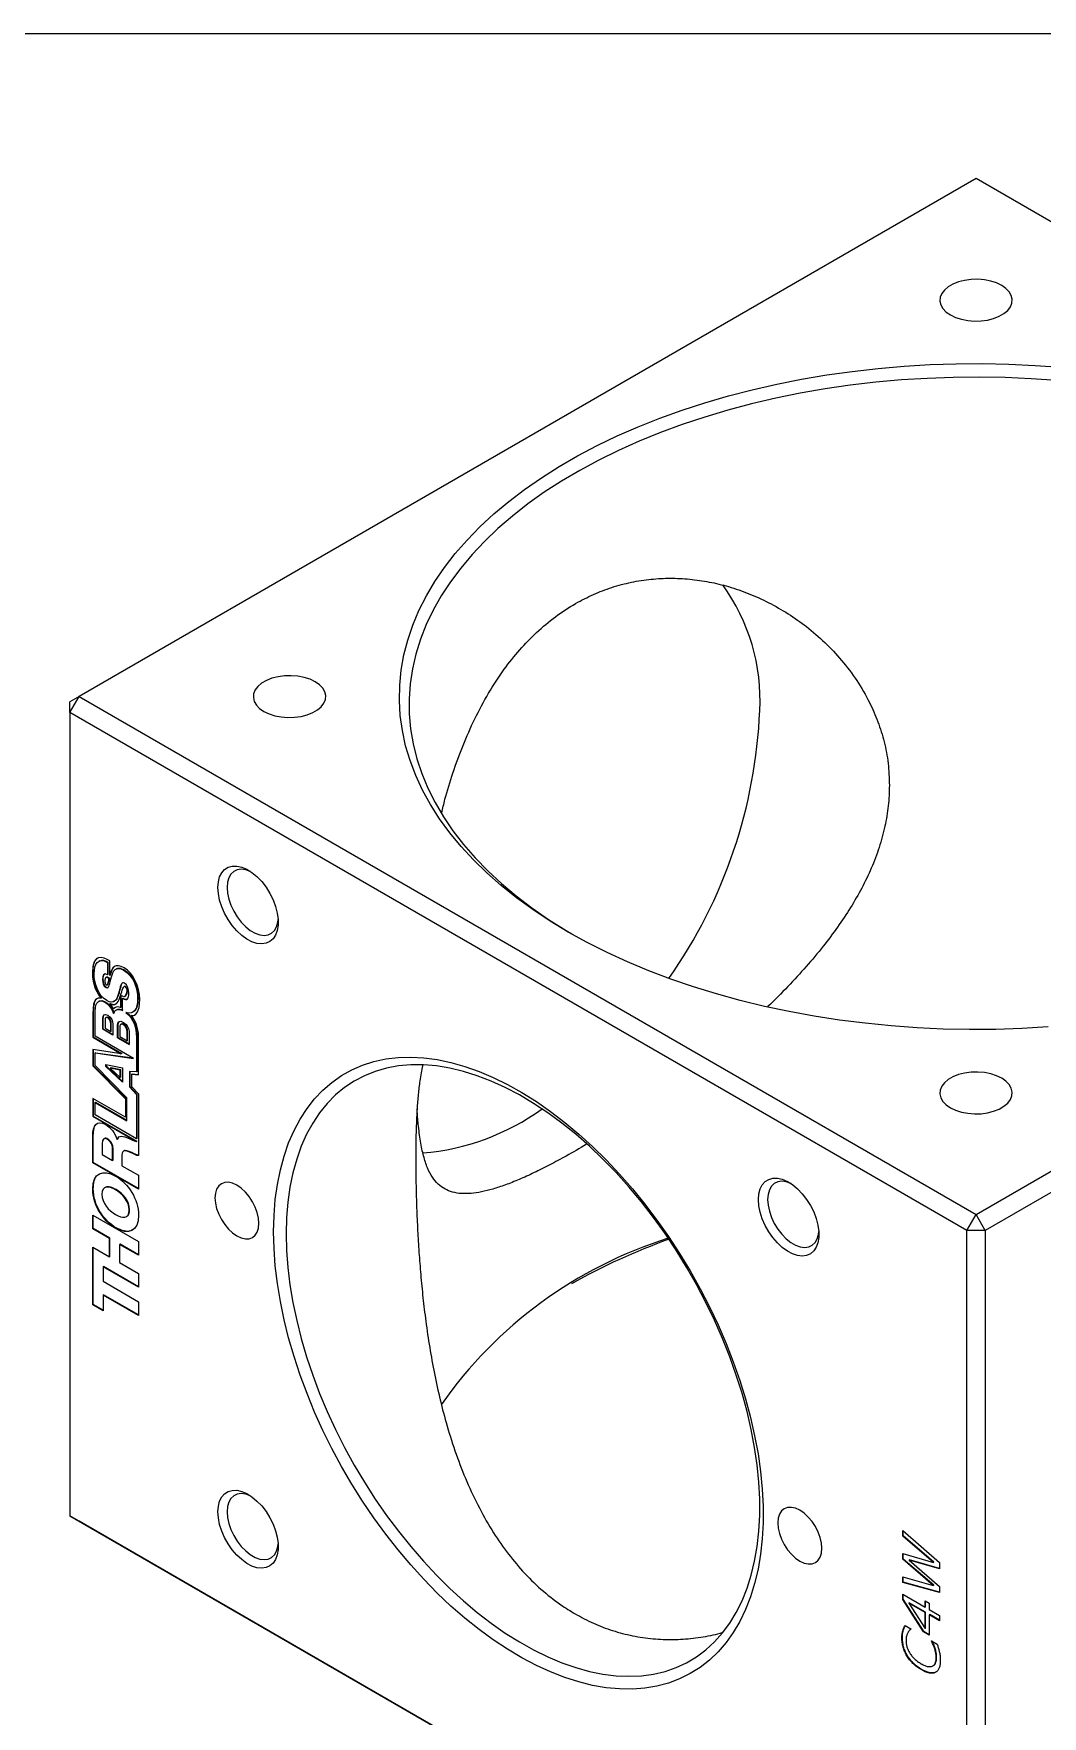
# Model space of a CAD drawing. Header units: inches. Extents: x 0.1 to 10.9, y 0 to 8.5.
# Drawn here: x 7.805 to 9.364, y 5.851 to 8.451 of the extents above; entities that cross this region are included whole.
import ezdxf

# ---------------------------------------------------------------- set-up
doc = ezdxf.new("R2010")
doc.units = ezdxf.units.IN
doc.header["$MEASUREMENT"] = 0

msp = doc.modelspace()

# ---------------------------------------------------------------- linework, layer by layer
at = {"color": 7, "linetype": 'Continuous', "lineweight": 18}
for p, q in [((0.0622, 8.4506), (10.9445, 8.4506)), ((9.2612, 8.2266), (7.8752, 7.4266)), ((10.6471, 7.4266), (9.2612, 8.2266)), ((7.8611, 7.4021), (7.8752, 7.4266)), ((7.8752, 7.4266), (7.8611, 7.4184)), ((7.8611, 7.4021), (7.8611, 7.4184)), ((7.8752, 7.4266), (9.2612, 6.6265)), ((9.2612, 6.6265), (10.6471, 7.4266)), ((9.247, 6.602), (7.8611, 7.4021)), ((7.8611, 7.4021), (7.8611, 6.1609)), ((10.6612, 7.4021), (9.2753, 6.602)), ((7.8965, 7.0001), (7.8958, 6.9997)), ((7.9066, 7.0181), (7.9057, 7.0176)), ((7.9177, 6.9933), (7.9168, 6.9928)), ((7.9196, 6.9931), (7.9189, 6.9927)), ((7.9198, 7.0165), (7.9191, 7.016)), ((7.9191, 7.016), (7.9191, 6.9968)), ((7.9198, 6.9972), (7.9191, 6.9968)), ((7.9198, 7.0165), (7.9198, 6.9972)), ((7.9226, 6.9956), (7.9226, 7.0182)), ((7.9233, 6.9961), (7.9226, 6.9956)), ((7.9235, 6.9965), (7.9227, 6.9961)), ((7.9331, 7.0061), (7.9322, 7.0056)), ((7.9443, 7.0047), (7.9436, 7.0043)), ((7.9122, 6.9898), (7.9115, 6.9894)), ((7.9176, 6.9773), (7.9169, 6.9769)), ((7.9181, 6.9808), (7.919, 6.9813)), ((7.9222, 6.9918), (7.9215, 6.9914)), ((7.937, 6.9685), (7.9363, 6.9681)), ((7.9459, 6.9794), (7.9451, 6.9789)), ((7.9467, 6.9793), (7.946, 6.9789)), ((7.949, 6.9675), (7.9483, 6.9671)), ((7.9062, 6.956), (7.9054, 6.9555)), ((7.9099, 6.9611), (7.9092, 6.9606)), ((7.9166, 6.9544), (7.9159, 6.954)), ((7.9235, 6.9526), (7.9228, 6.9522)), ((7.9292, 6.9447), (7.9285, 6.9443)), ((7.9291, 6.9556), (7.93, 6.9561)), ((7.9315, 6.9463), (7.9292, 6.9447)), ((7.9334, 6.9427), (7.9325, 6.9422)), ((7.9397, 6.9648), (7.9392, 6.9646)), ((7.9392, 6.9646), (7.9392, 6.946)), ((7.94, 6.9464), (7.9392, 6.946)), ((7.94, 6.965), (7.94, 6.9464)), ((7.9429, 6.9605), (7.9422, 6.9601)), ((7.9422, 6.9418), (7.9422, 6.9601)), ((7.9459, 6.9632), (7.9468, 6.9637)), ((7.9665, 6.9598), (7.9658, 6.9594)), ((7.8972, 6.9367), (7.8965, 6.9363)), ((7.8965, 6.9363), (7.8965, 6.9003)), ((7.8972, 6.9367), (7.8972, 6.9007)), ((7.9, 6.9021), (7.9, 6.9366)), ((7.9127, 6.9302), (7.912, 6.9297)), ((7.912, 6.9126), (7.912, 6.9297)), ((7.9127, 6.913), (7.9127, 6.9302)), ((7.9154, 6.9264), (7.9154, 6.9144)), ((7.9154, 6.9144), (7.9243, 6.9093)), ((7.9176, 6.931), (7.9167, 6.9305)), ((7.9206, 6.9305), (7.9199, 6.9301)), ((7.925, 6.9216), (7.9243, 6.9212)), ((7.9243, 6.9093), (7.9243, 6.9212)), ((7.925, 6.9097), (7.925, 6.9216)), ((7.9274, 6.9208), (7.9274, 6.9037)), ((7.9355, 6.9189), (7.9348, 6.9185)), ((7.9348, 6.8994), (7.9348, 6.9185)), ((7.9355, 6.8999), (7.9355, 6.9189)), ((7.9382, 6.9154), (7.9382, 6.9012)), ((7.9407, 6.9207), (7.9398, 6.9202)), ((7.9446, 6.9201), (7.9439, 6.9196)), ((7.9567, 6.9339), (7.956, 6.9335)), ((7.958, 6.9389), (7.9589, 6.9394)), ((7.8972, 6.9007), (7.8965, 6.9003)), ((7.8965, 6.9003), (7.9405, 6.8748)), ((7.8972, 6.9007), (7.9412, 6.8753)), ((7.9594, 6.8677), (7.9, 6.9021)), ((7.9127, 6.913), (7.912, 6.9126)), ((7.9274, 6.9037), (7.912, 6.9126)), ((7.9274, 6.9045), (7.9127, 6.913)), ((7.925, 6.9097), (7.9243, 6.9093)), ((7.9355, 6.8999), (7.9348, 6.8994)), ((7.9348, 6.8994), (7.9527, 6.8892)), ((7.9355, 6.8999), (7.9527, 6.89)), ((7.9382, 6.9012), (7.9496, 6.8946)), ((7.9503, 6.9092), (7.9496, 6.9088)), ((7.9496, 6.8946), (7.9496, 6.9088)), ((7.9503, 6.895), (7.9496, 6.8946)), ((7.9503, 6.895), (7.9503, 6.9092)), ((7.9527, 6.9082), (7.9527, 6.8892)), ((7.9646, 6.901), (7.9639, 6.9006)), ((7.9639, 6.9006), (7.9639, 6.8467)), ((7.9646, 6.901), (7.9646, 6.8471)), ((7.9672, 6.842), (7.9672, 6.903)), ((7.9405, 6.8748), (7.8965, 6.8814)), ((7.8965, 6.8814), (7.8965, 6.8562)), ((7.8972, 6.8813), (7.8972, 6.8566)), ((7.9007, 6.8764), (7.9, 6.876)), ((7.9, 6.8565), (7.9, 6.876)), ((7.9, 6.876), (7.9594, 6.8677)), ((7.9007, 6.8764), (7.9583, 6.8684)), ((7.9412, 6.8753), (7.9405, 6.8748)), ((7.8972, 6.8566), (7.8965, 6.8562)), ((7.8965, 6.8562), (7.9468, 6.8052)), ((7.8972, 6.8566), (7.9475, 6.8056)), ((7.9493, 6.8065), (7.9, 6.8565)), ((7.9168, 6.8582), (7.9423, 6.8528)), ((7.9168, 6.8552), (7.9168, 6.8582)), ((7.9175, 6.8556), (7.9168, 6.8552)), ((7.9168, 6.8552), (7.9423, 6.8308)), ((7.9175, 6.8556), (7.9175, 6.8581)), ((7.9175, 6.8556), (7.9423, 6.8319)), ((7.9242, 6.853), (7.9235, 6.8526)), ((7.9389, 6.8493), (7.9235, 6.8526)), ((7.9235, 6.8526), (7.9389, 6.838)), ((7.9396, 6.8497), (7.9242, 6.853)), ((7.9396, 6.8497), (7.9389, 6.8493)), ((7.9389, 6.838), (7.9389, 6.8493)), ((7.9396, 6.8384), (7.9389, 6.838)), ((7.9396, 6.8384), (7.9396, 6.8497)), ((7.9423, 6.8528), (7.9423, 6.8308)), ((7.9639, 6.8467), (7.953, 6.8475)), ((7.953, 6.8475), (7.953, 6.8236)), ((7.9537, 6.8474), (7.9537, 6.824)), ((7.9574, 6.8437), (7.9567, 6.8433)), ((7.9567, 6.8235), (7.9567, 6.8433)), ((7.9567, 6.8433), (7.9672, 6.842)), ((7.9574, 6.8437), (7.9672, 6.8425)), ((7.9646, 6.8471), (7.9639, 6.8467)), ((7.9537, 6.824), (7.953, 6.8236)), ((7.953, 6.8236), (7.9638, 6.8118)), ((7.9537, 6.824), (7.9645, 6.8122)), ((7.9672, 6.8127), (7.9567, 6.8235)), ((7.9645, 6.8122), (7.9638, 6.8118)), ((7.9638, 6.8118), (7.9638, 6.7436)), ((7.9645, 6.8122), (7.9645, 6.744)), ((7.9672, 6.8127), (7.9672, 6.7175)), ((7.9468, 6.7769), (7.8965, 6.8059)), ((7.8965, 6.8059), (7.8965, 6.7782)), ((7.8972, 6.8055), (7.8972, 6.7786)), ((7.9007, 6.8001), (7.9, 6.7997)), ((7.9, 6.7805), (7.9, 6.7997)), ((7.9, 6.7997), (7.9493, 6.7712)), ((7.9007, 6.8001), (7.9493, 6.772)), ((7.9475, 6.8056), (7.9468, 6.8052)), ((7.9468, 6.8052), (7.9468, 6.7769)), ((7.9475, 6.8056), (7.9475, 6.7773)), ((7.9493, 6.7712), (7.9493, 6.8065)), ((7.8972, 6.7786), (7.8965, 6.7782)), ((7.8965, 6.7782), (7.9639, 6.7392)), ((7.8972, 6.7786), (7.9646, 6.7396)), ((7.9638, 6.7436), (7.9, 6.7805)), ((7.9475, 6.7773), (7.9468, 6.7769)), ((7.8972, 6.7486), (7.8965, 6.7482)), ((7.8965, 6.7064), (7.8965, 6.7482)), ((7.8972, 6.7068), (7.8972, 6.7486)), ((7.9111, 6.7363), (7.9111, 6.7193)), ((7.9144, 6.7439), (7.9136, 6.7433)), ((7.9195, 6.7431), (7.9188, 6.7427)), ((7.9341, 6.7424), (7.9343, 6.7422)), ((7.935, 6.7426), (7.9343, 6.7422)), ((7.9645, 6.744), (7.9638, 6.7436)), ((7.9646, 6.7396), (7.9639, 6.7392)), ((7.8972, 6.7068), (7.8965, 6.7064)), ((7.9672, 6.6656), (7.8965, 6.7064)), ((7.9672, 6.6664), (7.8972, 6.7068)), ((7.9111, 6.7193), (7.9271, 6.7101)), ((7.9278, 6.7284), (7.9271, 6.728)), ((7.9271, 6.7101), (7.9271, 6.728)), ((7.9278, 6.7105), (7.9271, 6.7101)), ((7.9278, 6.7105), (7.9278, 6.7284)), ((7.9414, 6.718), (7.9414, 6.7018)), ((7.9446, 6.7248), (7.9437, 6.7243)), ((7.9566, 6.722), (7.9559, 6.7216)), ((7.9414, 6.7018), (7.9672, 6.687)), ((7.9672, 6.687), (7.9672, 6.6656)), ((7.8972, 6.6663), (7.8965, 6.6659)), ((7.9157, 6.6682), (7.9148, 6.6677)), ((7.9324, 6.665), (7.9317, 6.6646)), ((7.9534, 6.6338), (7.9527, 6.6334)), ((7.8965, 6.6043), (7.8965, 6.6256)), ((7.8965, 6.6256), (7.9672, 6.5848)), ((7.8972, 6.6047), (7.8965, 6.6043)), ((7.9222, 6.5894), (7.8965, 6.6043)), ((7.8972, 6.6047), (7.8972, 6.6252)), ((7.9229, 6.5898), (7.8972, 6.6047)), ((7.9325, 6.6058), (7.9317, 6.6054)), ((7.9485, 6.6233), (7.9493, 6.6239)), ((9.247, 6.602), (9.2612, 6.6265)), ((9.2753, 6.602), (9.2612, 6.6265)), ((7.9229, 6.5898), (7.9222, 6.5894)), ((7.9222, 6.5613), (7.9222, 6.5894)), ((7.9229, 6.5617), (7.9229, 6.5898)), ((7.9388, 6.5807), (7.938, 6.5803)), ((7.938, 6.5803), (7.938, 6.5521)), ((7.9672, 6.5634), (7.938, 6.5803)), ((7.9672, 6.5643), (7.9388, 6.5807)), ((7.9672, 6.5848), (7.9672, 6.5634)), ((9.2753, 6.602), (9.247, 6.602)), ((9.247, 5.3608), (9.247, 6.602)), ((9.2753, 6.602), (9.2753, 5.3608)), ((7.8965, 6.5761), (7.9222, 6.5613)), ((7.8965, 6.4868), (7.8965, 6.5761)), ((7.8972, 6.4872), (7.8972, 6.5757)), ((7.9229, 6.5617), (7.9222, 6.5613)), ((7.938, 6.5521), (7.9672, 6.5353)), ((7.913, 6.546), (7.9123, 6.5456)), ((7.9123, 6.5456), (7.9123, 6.5235)), ((7.9672, 6.514), (7.9123, 6.5456)), ((7.9672, 6.5148), (7.913, 6.546)), ((7.9672, 6.5353), (7.9672, 6.514)), ((7.9123, 6.5235), (7.9672, 6.4918)), ((7.913, 6.5025), (7.9123, 6.5021)), ((7.9123, 6.5021), (7.9123, 6.4777)), ((7.9672, 6.4704), (7.9123, 6.5021)), ((7.9672, 6.4713), (7.913, 6.5025)), ((7.8972, 6.4872), (7.8965, 6.4868)), ((7.9123, 6.4777), (7.8965, 6.4868)), ((7.9123, 6.4785), (7.8972, 6.4872)), ((7.9672, 6.4918), (7.9672, 6.4704)), ((7.8611, 6.1609), (9.247, 5.3608)), ((7.8752, 6.1527), (7.8611, 6.1609)), ((9.2612, 5.3527), (7.8752, 6.1527)), ((9.148, 6.1382), (9.2046, 6.0887)), ((9.148, 6.1297), (9.148, 6.1382)), ((9.1487, 6.1301), (9.1487, 6.1376)), ((9.1487, 6.1301), (9.148, 6.1297)), ((9.1955, 6.0888), (9.148, 6.1297)), ((9.1962, 6.0892), (9.1487, 6.1301)), ((9.148, 6.1026), (9.1955, 6.0888)), ((9.148, 6.0939), (9.148, 6.1026)), ((9.1487, 6.0943), (9.148, 6.0939)), ((9.1951, 6.0533), (9.148, 6.0939)), ((9.1487, 6.0943), (9.1487, 6.1024)), ((9.1958, 6.0537), (9.1487, 6.0943)), ((9.1583, 6.0928), (9.1576, 6.0924)), ((9.1576, 6.0924), (9.2046, 6.052)), ((9.2046, 6.079), (9.1576, 6.0924)), ((9.2046, 6.0796), (9.1583, 6.0928)), ((9.1962, 6.0892), (9.1955, 6.0888)), ((9.2046, 6.0887), (9.2046, 6.079)), ((9.148, 6.0665), (9.1951, 6.0533)), ((9.148, 6.058), (9.148, 6.0665)), ((9.1487, 6.0584), (9.148, 6.058)), ((9.2046, 6.0425), (9.148, 6.058)), ((9.1487, 6.0584), (9.1487, 6.0663)), ((9.2046, 6.0431), (9.1487, 6.0584)), ((9.148, 6.0398), (9.1824, 6.02)), ((9.148, 6.0319), (9.148, 6.0398)), ((9.1487, 6.0323), (9.148, 6.0319)), ((9.1801, 5.9816), (9.148, 6.0319)), ((9.1487, 6.0323), (9.1487, 6.0394)), ((9.1808, 5.982), (9.1487, 6.0323)), ((9.1958, 6.0537), (9.1951, 6.0533)), ((9.2046, 6.052), (9.2046, 6.0425)), ((9.1579, 6.0267), (9.1572, 6.0262)), ((9.1572, 6.0262), (9.1824, 5.9867)), ((9.1824, 6.0117), (9.1572, 6.0262)), ((9.1831, 6.0121), (9.1579, 6.0267)), ((9.1824, 6.02), (9.1824, 6.0299)), ((9.1824, 6.0299), (9.1888, 6.0262)), ((9.1831, 6.0204), (9.1824, 6.02)), ((9.1831, 6.0121), (9.1824, 6.0117)), ((9.1824, 5.9867), (9.1824, 6.0117)), ((9.1831, 6.0204), (9.1831, 6.0295)), ((9.1831, 5.9871), (9.1831, 6.0121)), ((9.1888, 6.0262), (9.1888, 6.0162)), ((9.1888, 6.0162), (9.2046, 6.0071)), ((9.1896, 6.0084), (9.1888, 6.008)), ((9.1888, 6.008), (9.1888, 5.9765)), ((9.2046, 5.9989), (9.1888, 6.008)), ((9.2046, 5.9997), (9.1896, 6.0084)), ((9.2046, 6.0071), (9.2046, 5.9989)), ((9.1515, 5.9915), (9.1602, 5.9865)), ((9.1602, 5.9865), (9.1602, 5.9858)), ((9.1808, 5.982), (9.1801, 5.9816)), ((9.1888, 5.9765), (9.1801, 5.9816)), ((9.1888, 5.9774), (9.1808, 5.982)), ((9.1831, 5.9871), (9.1824, 5.9867)), ((9.1473, 5.9727), (9.1466, 5.9723)), ((9.1924, 5.9673), (9.1924, 5.9679)), ((9.1924, 5.9679), (9.201, 5.9629)), ((9.193, 5.9676), (9.1924, 5.9673)), ((9.155, 5.9453), (9.1543, 5.9449)), ((9.1944, 5.9292), (9.1953, 5.9297)), ((9.2003, 5.9417), (9.1996, 5.9413)), ((9.1771, 5.9238), (9.1764, 5.9234))]:
    msp.add_line(p, q, dxfattribs=at)
at = {"color": 7, "linetype": 'Continuous', "lineweight": 18, "flags": 128}
for points in [[(9.2216, 8.016), (9.2295, 8.0122), (9.2385, 8.0093), (9.2483, 8.0074), (9.2586, 8.0066), (9.2689, 8.0068), (9.279, 8.0082), (9.2884, 8.0106), (9.2969, 8.014), (9.3043, 8.0182), (9.3101, 8.0231), (9.3143, 8.0286), (9.3166, 8.0344), (9.3171, 8.0403), (9.3157, 8.0463), (9.3124, 8.0519), (9.3074, 8.0571), (9.3008, 8.0617), (9.2928, 8.0655), (9.2838, 8.0684), (9.274, 8.0703), (9.2638, 8.0711), (9.2534, 8.0709), (9.2434, 8.0695), (9.2339, 8.0671), (9.2254, 8.0637), (9.2181, 8.0595), (9.2122, 8.0546), (9.2081, 8.0491), (9.2057, 8.0433), (9.2052, 8.0374), (9.2067, 8.0315), (9.2099, 8.0258), (9.215, 8.0206), (9.2216, 8.016)], [(9.3724, 6.9162), (9.3321, 6.9138), (9.2916, 6.9125), (9.251, 6.9122), (9.2105, 6.913), (9.1701, 6.9149), (9.1298, 6.9178), (9.0898, 6.9218), (9.0502, 6.9268), (9.011, 6.9329), (8.9724, 6.94), (8.9343, 6.948), (8.8969, 6.9571), (8.8603, 6.9672), (8.8245, 6.9782), (8.7896, 6.9901), (8.7557, 7.003), (8.7228, 7.0167), (8.691, 7.0313), (8.6605, 7.0467), (8.6311, 7.0628), (8.6031, 7.0798), (8.5765, 7.0974), (8.5512, 7.1158), (8.5274, 7.1347), (8.5052, 7.1543), (8.4845, 7.1745), (8.4654, 7.1951), (8.448, 7.2163), (8.4323, 7.2379), (8.4183, 7.2598), (8.406, 7.2821), (8.3955, 7.3048), (8.3868, 7.3276), (8.3799, 7.3507), (8.3748, 7.3739), (8.3716, 7.3973), (8.3702, 7.4207), (8.3707, 7.4441), (8.373, 7.4675), (8.3771, 7.4908), (8.3831, 7.5139), (8.3909, 7.5369), (8.4005, 7.5597), (8.4119, 7.5822), (8.4251, 7.6043), (8.4399, 7.6261), (8.4565, 7.6475), (8.4748, 7.6684), (8.4947, 7.6888), (8.5161, 7.7087), (8.5391, 7.7279), (8.5637, 7.7466), (8.5896, 7.7646), (8.617, 7.7819), (8.6456, 7.7984), (8.6756, 7.8142), (8.7068, 7.8292), (8.7391, 7.8434), (8.7725, 7.8567), (8.8069, 7.869), (8.8423, 7.8805), (8.8785, 7.8911), (8.9155, 7.9006), (8.9533, 7.9092), (8.9916, 7.9168), (9.0306, 7.9234), (9.07, 7.9289), (9.1098, 7.9334), (9.1499, 7.9369), (9.1903, 7.9393), (9.2307, 7.9406), (9.2713, 7.9409), (9.3119, 7.9401), (9.3523, 7.9382), (9.3925, 7.9353)], [(9.3863, 7.9148), (9.3464, 7.9176), (9.3063, 7.9193), (9.2662, 7.92), (9.226, 7.9196), (9.1859, 7.9181), (9.146, 7.9156), (9.1063, 7.912), (9.0669, 7.9074), (9.028, 7.9018), (8.9895, 7.8951), (8.9516, 7.8874), (8.9144, 7.8787), (8.8779, 7.869), (8.8421, 7.8584), (8.8073, 7.8468), (8.7734, 7.8344), (8.7406, 7.821), (8.7088, 7.8068), (8.6783, 7.7918), (8.6489, 7.776), (8.6208, 7.7594), (8.5941, 7.7421), (8.5687, 7.7241), (8.5449, 7.7054), (8.5225, 7.6862), (8.5017, 7.6663), (8.4825, 7.646), (8.4649, 7.6251), (8.449, 7.6038), (8.4348, 7.5821), (8.4223, 7.5601), (8.4117, 7.5377), (8.4027, 7.5151), (8.3956, 7.4923), (8.3904, 7.4693), (8.3869, 7.4462), (8.3853, 7.423), (8.3855, 7.3998), (8.3876, 7.3766), (8.3915, 7.3536), (8.3972, 7.3306), (8.4048, 7.3078), (8.4142, 7.2853), (8.4253, 7.263), (8.4382, 7.241), (8.4528, 7.2194), (8.4691, 7.1982), (8.4871, 7.1775), (8.5067, 7.1573), (8.528, 7.1376), (8.5507, 7.1185), (8.5749, 7.1), (8.6006, 7.0821), (8.6277, 7.065), (8.6364, 7.0598)], [(8.1609, 7.4037), (8.1689, 7.3999), (8.1779, 7.397), (8.1877, 7.3951), (8.1979, 7.3943), (8.2082, 7.3945), (8.2183, 7.3959), (8.2278, 7.3983), (8.2363, 7.4017), (8.2436, 7.4059), (8.2494, 7.4108), (8.2536, 7.4163), (8.256, 7.4221), (8.2564, 7.428), (8.255, 7.434), (8.2517, 7.4396), (8.2467, 7.4448), (8.2401, 7.4494), (8.2322, 7.4532), (8.2231, 7.4561), (8.2133, 7.458), (8.2031, 7.4588), (8.1928, 7.4586), (8.1827, 7.4572), (8.1733, 7.4548), (8.1647, 7.4514), (8.1574, 7.4472), (8.1516, 7.4423), (8.1474, 7.4368), (8.145, 7.431), (8.1446, 7.4251), (8.146, 7.4191), (8.1493, 7.4135), (8.1543, 7.4083), (8.1609, 7.4037)], [(8.0898, 7.1317), (8.0905, 7.1404), (8.0925, 7.1481), (8.0957, 7.1545), (8.1002, 7.1595), (8.1056, 7.163), (8.112, 7.1647), (8.1191, 7.1648), (8.1266, 7.1631), (8.1345, 7.1597), (8.1424, 7.1548), (8.1501, 7.1484), (8.1575, 7.1407), (8.1642, 7.132), (8.1702, 7.1226), (8.1751, 7.1126), (8.179, 7.1024), (8.1816, 7.0922), (8.183, 7.0824), (8.183, 7.0733), (8.1816, 7.0651), (8.179, 7.058), (8.1751, 7.0522), (8.1702, 7.048), (8.1642, 7.0454), (8.1575, 7.0445), (8.1501, 7.0453), (8.1424, 7.0478), (8.1345, 7.052), (8.1266, 7.0577), (8.1191, 7.0648), (8.112, 7.073), (8.1056, 7.0821), (8.1002, 7.0918), (8.0957, 7.102), (8.0925, 7.1122), (8.0905, 7.1222), (8.0898, 7.1317)], [(8.1402, 7.1563), (8.1399, 7.1564), (8.1327, 7.159), (8.1259, 7.1599), (8.1197, 7.1591), (8.1143, 7.1565), (8.1099, 7.1523), (8.1066, 7.1466), (8.1046, 7.1397), (8.104, 7.1317)], [(8.104, 7.1317), (8.1046, 7.1229), (8.1066, 7.1136), (8.1099, 7.1042), (8.1143, 7.0949), (8.1197, 7.0861), (8.1259, 7.0781), (8.1327, 7.0711), (8.1399, 7.0654), (8.1472, 7.0612), (8.1544, 7.0586), (8.1612, 7.0577), (8.1674, 7.0585), (8.1728, 7.0611), (8.1772, 7.0653), (8.1805, 7.071), (8.1825, 7.0779), (8.183, 7.0821)], [(8.1759, 6.5998), (8.1765, 6.625), (8.1785, 6.6494), (8.1817, 6.6729), (8.1863, 6.6954), (8.1921, 6.7168), (8.1991, 6.737), (8.2074, 6.7561), (8.2169, 6.7738), (8.2275, 6.7902), (8.2392, 6.8051), (8.2521, 6.8186), (8.266, 6.8306), (8.2808, 6.8411), (8.2966, 6.85), (8.3133, 6.8572), (8.3309, 6.8628), (8.3492, 6.8668), (8.3682, 6.8691), (8.3878, 6.8697), (8.4081, 6.8686), (8.4288, 6.8658), (8.4499, 6.8614), (8.4715, 6.8553), (8.4933, 6.8476), (8.5153, 6.8382), (8.5374, 6.8273), (8.5596, 6.8149), (8.5818, 6.801), (8.6039, 6.7856), (8.6258, 6.7688), (8.6475, 6.7507), (8.6688, 6.7313), (8.6898, 6.7107), (8.7102, 6.689), (8.7302, 6.6662), (8.7495, 6.6425), (8.7682, 6.6178), (8.7861, 6.5923), (8.8032, 6.5661), (8.8195, 6.5393), (8.8349, 6.5119), (8.8492, 6.484), (8.8626, 6.4558), (8.8749, 6.4274), (8.8861, 6.3988), (8.8961, 6.3701), (8.905, 6.3415), (8.9127, 6.313), (8.9191, 6.2848), (8.9243, 6.2568), (8.9282, 6.2294), (8.9308, 6.2024), (8.9321, 6.176), (8.9321, 6.1504), (8.9308, 6.1256), (8.9282, 6.1016), (8.9243, 6.0786), (8.9191, 6.0566), (8.9127, 6.0358), (8.905, 6.0162), (8.8961, 5.9978), (8.8861, 5.9807), (8.8749, 5.9651), (8.8626, 5.9508), (8.8492, 5.938), (8.8349, 5.9268), (8.8195, 5.9172), (8.8032, 5.9091), (8.7861, 5.9027), (8.7682, 5.8979), (8.7495, 5.8948), (8.7302, 5.8933), (8.7102, 5.8936), (8.6898, 5.8955), (8.6688, 5.8991), (8.6475, 5.9044), (8.6258, 5.9113), (8.6039, 5.9198), (8.5818, 5.9299), (8.5596, 5.9416), (8.5374, 5.9548), (8.5153, 5.9694), (8.4933, 5.9855), (8.4715, 6.003), (8.4499, 6.0217), (8.4288, 6.0417), (8.4081, 6.0629), (8.3878, 6.0851), (8.3682, 6.1084), (8.3492, 6.1327), (8.3309, 6.1577), (8.3133, 6.1836), (8.2966, 6.2101), (8.2808, 6.2373), (8.266, 6.2649), (8.2521, 6.2929), (8.2392, 6.3212), (8.2275, 6.3498), (8.2169, 6.3784), (8.2074, 6.4071), (8.1991, 6.4357), (8.1921, 6.464), (8.1863, 6.4921), (8.1817, 6.5198), (8.1785, 6.5471), (8.1765, 6.5738), (8.1759, 6.5998)], [(8.1952, 6.5968), (8.1959, 6.5711), (8.1978, 6.5448), (8.2011, 6.5179), (8.2056, 6.4906), (8.2115, 6.4628), (8.2185, 6.4348), (8.2268, 6.4066), (8.2363, 6.3784), (8.247, 6.3501), (8.2588, 6.322), (8.2717, 6.2941), (8.2856, 6.2666), (8.3005, 6.2395), (8.3163, 6.2129), (8.333, 6.1869), (8.3505, 6.1616), (8.3688, 6.1371), (8.3877, 6.1135), (8.4073, 6.0909), (8.4274, 6.0694), (8.4481, 6.0489), (8.4691, 6.0297), (8.4904, 6.0118), (8.512, 5.9951), (8.5338, 5.9799), (8.5557, 5.9662), (8.5775, 5.9539), (8.5994, 5.9432), (8.6211, 5.9341), (8.6426, 5.9266), (8.6637, 5.9207), (8.6846, 5.9165), (8.705, 5.9139), (8.7248, 5.9131), (8.7441, 5.914), (8.7627, 5.9165), (8.7806, 5.9207), (8.7977, 5.9266), (8.814, 5.9341), (8.8294, 5.9433), (8.8438, 5.954), (8.8572, 5.9663), (8.8695, 5.98), (8.8807, 5.9952), (8.8908, 6.0119), (8.8997, 6.0298), (8.9074, 6.049), (8.9139, 6.0695), (8.9191, 6.091), (8.923, 6.1137), (8.9256, 6.1373), (8.9269, 6.1617), (8.9269, 6.187), (8.9256, 6.213), (8.923, 6.2396), (8.9191, 6.2668), (8.9139, 6.2943), (8.9074, 6.3222), (8.8997, 6.3503), (8.8908, 6.3785), (8.8807, 6.4068), (8.8695, 6.435), (8.8572, 6.463), (8.8438, 6.4907), (8.8294, 6.5181), (8.814, 6.545), (8.7977, 6.5713), (8.7806, 6.5969), (8.7627, 6.6218), (8.7441, 6.6459), (8.7248, 6.669), (8.705, 6.6911), (8.6846, 6.7121), (8.6637, 6.7319), (8.6426, 6.7505), (8.6211, 6.7678), (8.5994, 6.7837), (8.5775, 6.7982), (8.5557, 6.8112), (8.5338, 6.8227), (8.512, 6.8326), (8.4904, 6.8409), (8.4691, 6.8476), (8.4481, 6.8527), (8.4274, 6.8561), (8.4073, 6.8577), (8.3877, 6.8577), (8.3688, 6.856), (8.3505, 6.8527), (8.333, 6.8476), (8.3163, 6.8409), (8.3005, 6.8326), (8.2856, 6.8226), (8.2717, 6.8111), (8.2588, 6.7981), (8.247, 6.7836), (8.2363, 6.7677), (8.2268, 6.7504), (8.2185, 6.7318), (8.2115, 6.7119), (8.2056, 6.6909), (8.2011, 6.6688), (8.1978, 6.6457), (8.1959, 6.6217), (8.1952, 6.5968)], [(9.2216, 6.7914), (9.2295, 6.7876), (9.2385, 6.7847), (9.2483, 6.7828), (9.2586, 6.782), (9.2689, 6.7822), (9.279, 6.7836), (9.2884, 6.786), (9.2969, 6.7894), (9.3043, 6.7936), (9.3101, 6.7985), (9.3143, 6.804), (9.3166, 6.8098), (9.3171, 6.8157), (9.3157, 6.8216), (9.3124, 6.8273), (9.3074, 6.8325), (9.3008, 6.8371), (9.2928, 6.8409), (9.2838, 6.8438), (9.274, 6.8457), (9.2638, 6.8465), (9.2534, 6.8463), (9.2434, 6.8449), (9.2339, 6.8425), (9.2254, 6.8391), (9.2181, 6.8349), (9.2122, 6.83), (9.2081, 6.8245), (9.2057, 6.8187), (9.2052, 6.8128), (9.2067, 6.8068), (9.2099, 6.8012), (9.215, 6.796), (9.2216, 6.7914)], [(8.925, 6.6495), (8.9256, 6.6582), (8.9276, 6.6659), (8.9309, 6.6724), (8.9353, 6.6774), (8.9408, 6.6808), (8.9472, 6.6826), (8.9542, 6.6826), (8.9618, 6.6809), (8.9697, 6.6776), (8.9776, 6.6726), (8.9853, 6.6662), (8.9927, 6.6586), (8.9994, 6.6499), (9.0053, 6.6404), (9.0103, 6.6304), (9.0142, 6.6202), (9.0168, 6.6101), (9.0181, 6.6003), (9.0181, 6.5912), (9.0168, 6.5829), (9.0142, 6.5758), (9.0103, 6.5701), (9.0053, 6.5658), (8.9994, 6.5632), (8.9927, 6.5623), (8.9853, 6.5632), (8.9776, 6.5657), (8.9697, 6.5699), (8.9618, 6.5756), (8.9542, 6.5826), (8.9472, 6.5908), (8.9408, 6.5999), (8.9353, 6.6097), (8.9309, 6.6198), (8.9276, 6.63), (8.9256, 6.64), (8.925, 6.6495)], [(8.1531, 6.6129), (8.1525, 6.6209), (8.1505, 6.6294), (8.1474, 6.638), (8.1432, 6.6463), (8.138, 6.6542), (8.1322, 6.6612), (8.1258, 6.6671), (8.1192, 6.6717), (8.1126, 6.6748), (8.1062, 6.6762), (8.1003, 6.676), (8.0952, 6.6741), (8.091, 6.6706), (8.0878, 6.6656), (8.0859, 6.6594), (8.0852, 6.6521), (8.0859, 6.6441), (8.0878, 6.6356), (8.091, 6.627), (8.0952, 6.6186), (8.1003, 6.6108), (8.1062, 6.6038), (8.1126, 6.5979), (8.1192, 6.5933), (8.1258, 6.5902), (8.1322, 6.5888), (8.138, 6.589), (8.1432, 6.5909), (8.1474, 6.5944), (8.1505, 6.5994), (8.1525, 6.6056), (8.1531, 6.6129)], [(8.9753, 6.6742), (8.9751, 6.6743), (8.9679, 6.6769), (8.9611, 6.6778), (8.9549, 6.6769), (8.9495, 6.6744), (8.945, 6.6702), (8.9418, 6.6645), (8.9398, 6.6575), (8.9391, 6.6495)], [(8.9391, 6.6495), (8.9398, 6.6407), (8.9418, 6.6315), (8.945, 6.622), (8.9495, 6.6128), (8.9549, 6.604), (8.9611, 6.5959), (8.9679, 6.5889), (8.9751, 6.5832), (8.9824, 6.579), (8.9896, 6.5764), (8.9964, 6.5755), (9.0026, 6.5764), (9.008, 6.579), (9.0124, 6.5832), (9.0156, 6.5888), (9.0176, 6.5958), (9.0182, 6.6)], [(8.0898, 6.1672), (8.0905, 6.176), (8.0925, 6.1837), (8.0957, 6.1901), (8.1002, 6.1951), (8.1056, 6.1986), (8.112, 6.2003), (8.1191, 6.2004), (8.1266, 6.1987), (8.1345, 6.1953), (8.1424, 6.1903), (8.1501, 6.1839), (8.1575, 6.1763), (8.1642, 6.1676), (8.1702, 6.1581), (8.1751, 6.1482), (8.179, 6.1379), (8.1816, 6.1278), (8.183, 6.118), (8.183, 6.1089), (8.1816, 6.1006), (8.179, 6.0936), (8.1751, 6.0878), (8.1702, 6.0836), (8.1642, 6.081), (8.1575, 6.0801), (8.1501, 6.0809), (8.1424, 6.0834), (8.1345, 6.0876), (8.1266, 6.0933), (8.1191, 6.1003), (8.112, 6.1085), (8.1056, 6.1176), (8.1002, 6.1274), (8.0957, 6.1375), (8.0925, 6.1477), (8.0905, 6.1577), (8.0898, 6.1672)], [(8.1402, 6.1919), (8.1399, 6.192), (8.1327, 6.1946), (8.1259, 6.1955), (8.1197, 6.1946), (8.1143, 6.1921), (8.1099, 6.1879), (8.1066, 6.1822), (8.1046, 6.1753), (8.104, 6.1672)], [(8.104, 6.1672), (8.1046, 6.1585), (8.1066, 6.1492), (8.1099, 6.1397), (8.1143, 6.1305), (8.1197, 6.1217), (8.1259, 6.1136), (8.1327, 6.1067), (8.1399, 6.101), (8.1472, 6.0967), (8.1544, 6.0941), (8.1612, 6.0933), (8.1674, 6.0941), (8.1728, 6.0967), (8.1772, 6.1009), (8.1805, 6.1065), (8.1825, 6.1135), (8.183, 6.1177)], [(9.0229, 6.1108), (9.0222, 6.1188), (9.0203, 6.1273), (9.0172, 6.1359), (9.0129, 6.1443), (9.0078, 6.1521), (9.0019, 6.1591), (8.9956, 6.165), (8.9889, 6.1696), (8.9823, 6.1727), (8.9759, 6.1741), (8.9701, 6.1739), (8.9649, 6.172), (8.9607, 6.1685), (8.9576, 6.1635), (8.9556, 6.1573), (8.955, 6.15), (8.9556, 6.142), (8.9576, 6.1335), (8.9607, 6.1249), (8.9649, 6.1165), (8.9701, 6.1087), (8.9759, 6.1017), (8.9823, 6.0958), (8.9889, 6.0912), (8.9956, 6.0881), (9.0019, 6.0867), (9.0078, 6.0869), (9.0129, 6.0888), (9.0172, 6.0923), (9.0203, 6.0973), (9.0222, 6.1035), (9.0229, 6.1108)]]:
    msp.add_lwpolyline(points, dxfattribs=at)
at = {"color": 7, "linetype": 'Continuous', "lineweight": 18}
for centre, radius, start, end in [((8.6231, 7.4207), 0.3044, 357.0544, 35.8519), ((8.1517, 7.4374), 0.776, 324.9061, 357.6114), ((8.3754, 7.0885), 0.3683, 274.8273, 305.7584), ((8.9893, 5.9436), 0.6775, 107.501, 144.9483), ((9.1198, 5.6599), 0.9862, 109.7442, 119.3539)]:
    msp.add_arc(centre, radius, start, end, dxfattribs=at)
for points, knots in [([(8.4355, 7.247), (8.4372, 7.254), (8.4422, 7.2748), (8.453, 7.3098), (8.4681, 7.3514), (8.4864, 7.3928), (8.5075, 7.4322), (8.5308, 7.4679), (8.5558, 7.4991), (8.5822, 7.5264), (8.6111, 7.5505), (8.6406, 7.5699), (8.6699, 7.5847), (8.6987, 7.5958), (8.7286, 7.6037), (8.7588, 7.6083), (8.789, 7.6098), (8.819, 7.6084), (8.8491, 7.604), (8.8797, 7.5966), (8.9105, 7.5859), (8.9413, 7.5719), (8.971, 7.5549), (9.0002, 7.5344), (9.028, 7.5104), (9.0543, 7.4825), (9.0776, 7.4516), (9.0961, 7.4197), (9.11, 7.3879), (9.1198, 7.3564), (9.1261, 7.3235), (9.1269, 7.3008), (9.1273, 7.2894)], [0, 0, 0, 0, 0.017121, 0.05135, 0.088635, 0.125916, 0.164463, 0.203004, 0.237348, 0.271688, 0.307345, 0.343, 0.373052, 0.403105, 0.434051, 0.465, 0.494842, 0.524687, 0.555237, 0.585789, 0.618929, 0.652071, 0.68598, 0.71989, 0.756864, 0.793835, 0.831987, 0.870132, 0.902032, 0.933927, 0.966965, 1, 1, 1, 1]), ([(9.1273, 7.2894), (9.127, 7.2789), (9.1263, 7.2578), (9.1208, 7.2258), (9.112, 7.1935), (9.0999, 7.1617), (9.085, 7.1307), (9.0675, 7.1003), (9.0476, 7.0704), (9.0246, 7.0399), (8.999, 7.0092), (8.9702, 6.9783), (8.9501, 6.9576), (8.9392, 6.9475), (8.9389, 6.9473)], [0, 0, 0, 0, 0.0868836, 0.1737713, 0.2635936, 0.3534263, 0.4401866, 0.5269554, 0.615749, 0.7045483, 0.8015971, 0.8986481, 0.9980044, 1, 1, 1, 1]), ([(7.9038, 7.0224), (7.9028, 7.0217), (7.9006, 7.0202), (7.8983, 7.0156), (7.8967, 7.0088), (7.8966, 7.0032), (7.8965, 7.0001)], [0, 0, 0, 0, 0.175158, 0.400297, 0.670168, 1, 1, 1, 1]), ([(7.9066, 7.0178), (7.9074, 7.0183), (7.9096, 7.0195), (7.9142, 7.0192), (7.9179, 7.0174), (7.9198, 7.0165)], [0, 0, 0, 0, 0.244055, 0.60205, 1, 1, 1, 1]), ([(7.9149, 6.998), (7.9149, 6.998), (7.9144, 6.9979), (7.9134, 6.9967), (7.9123, 6.994), (7.9122, 6.9912), (7.9122, 6.9898)], [0, 0, 0, 0, 0.003601, 0.188702, 0.582241, 1, 1, 1, 1]), ([(7.9176, 6.9932), (7.9178, 6.9933), (7.9184, 6.9936), (7.9191, 6.9933), (7.9196, 6.9931)], [0, 0, 0, 0, 0.389728, 1, 1, 1, 1]), ([(7.9311, 7.0099), (7.9305, 7.0097), (7.9282, 7.0086), (7.9257, 7.0038), (7.9242, 6.9991), (7.9235, 6.9965)], [0, 0, 0, 0, 0.131628, 0.534821, 1, 1, 1, 1]), ([(7.9331, 7.006), (7.9345, 7.0066), (7.9378, 7.0078), (7.942, 7.0058), (7.9443, 7.0047)], [0, 0, 0, 0, 0.458861, 1, 1, 1, 1]), ([(7.9176, 6.9773), (7.9182, 6.9771), (7.9192, 6.9766), (7.9199, 6.9771), (7.9202, 6.9772)], [0, 0, 0, 0, 0.589862, 1, 1, 1, 1]), ([(7.9222, 6.9918), (7.9218, 6.99), (7.921, 6.9869), (7.9202, 6.9835), (7.9195, 6.9819), (7.9191, 6.9814), (7.9189, 6.9813), (7.9189, 6.9813)], [0, 0, 0, 0, 0.4984685, 0.8147326, 0.9178623, 0.9934045, 1, 1, 1, 1]), ([(7.937, 6.9685), (7.9362, 6.966), (7.9346, 6.9613), (7.9321, 6.9569), (7.93, 6.9562), (7.9299, 6.9562)], [0, 0, 0, 0, 0.497973, 0.975303, 1, 1, 1, 1]), ([(7.943, 6.9846), (7.943, 6.9845), (7.9416, 6.9842), (7.9403, 6.9806), (7.9387, 6.9751), (7.9376, 6.9708), (7.937, 6.9685)], [0, 0, 0, 0, 0.012376, 0.275025, 0.614005, 1, 1, 1, 1]), ([(7.9459, 6.9793), (7.9459, 6.9793), (7.946, 6.9794), (7.9462, 6.9795), (7.9464, 6.9794), (7.9466, 6.9793), (7.9467, 6.9793)], [0, 0, 0, 0, 0.226512, 0.523652, 0.773729, 1, 1, 1, 1]), ([(7.949, 6.9675), (7.9488, 6.9668), (7.9484, 6.9654), (7.9475, 6.9641), (7.9469, 6.9638), (7.9467, 6.9637)], [0, 0, 0, 0, 0.474769, 0.853601, 1, 1, 1, 1]), ([(7.9031, 6.9599), (7.9022, 6.9592), (7.9002, 6.9577), (7.8985, 6.9528), (7.8973, 6.9459), (7.8972, 6.9401), (7.8972, 6.9367)], [0, 0, 0, 0, 0.174178, 0.374822, 0.642608, 1, 1, 1, 1]), ([(7.9062, 6.9559), (7.9069, 6.9562), (7.9086, 6.9571), (7.9123, 6.9566), (7.9151, 6.9552), (7.9166, 6.9544)], [0, 0, 0, 0, 0.260098, 0.603059, 1, 1, 1, 1]), ([(7.9235, 6.9526), (7.9255, 6.9517), (7.9291, 6.9502), (7.9315, 6.9518), (7.9325, 6.9524)], [0, 0, 0, 0, 0.583857, 1, 1, 1, 1]), ([(7.9334, 6.9424), (7.934, 6.9428), (7.9355, 6.9439), (7.9389, 6.9437), (7.9415, 6.9427), (7.9429, 6.9422)], [0, 0, 0, 0, 0.243764, 0.613918, 1, 1, 1, 1]), ([(7.9429, 6.9605), (7.9441, 6.96), (7.9464, 6.959), (7.9489, 6.9588), (7.9497, 6.9595), (7.9498, 6.9597)], [0, 0, 0, 0, 0.491127, 0.897429, 1, 1, 1, 1]), ([(7.9665, 6.9598), (7.9662, 6.9559), (7.9657, 6.9484), (7.9626, 6.9414), (7.9594, 6.94), (7.9586, 6.9397)], [0, 0, 0, 0, 0.450304, 0.867742, 1, 1, 1, 1]), ([(7.9127, 6.9302), (7.9128, 6.9314), (7.9129, 6.9338), (7.9142, 6.9351), (7.9148, 6.9356)], [0, 0, 0, 0, 0.521899, 1, 1, 1, 1]), ([(7.9206, 6.9305), (7.92, 6.9308), (7.919, 6.9312), (7.9179, 6.9313), (7.9176, 6.9309), (7.9175, 6.9309)], [0, 0, 0, 0, 0.505077, 0.9331818, 1, 1, 1, 1]), ([(7.9355, 6.9189), (7.9356, 6.9203), (7.9357, 6.9229), (7.9372, 6.9242), (7.9379, 6.9248)], [0, 0, 0, 0, 0.528739, 1, 1, 1, 1]), ([(7.9446, 6.9201), (7.9439, 6.9204), (7.9426, 6.921), (7.9412, 6.9211), (7.9407, 6.9207), (7.9406, 6.9206)], [0, 0, 0, 0, 0.490148, 0.899095, 1, 1, 1, 1]), ([(7.9567, 6.9339), (7.958, 6.9339), (7.9599, 6.9338), (7.9613, 6.9348), (7.9618, 6.9352)], [0, 0, 0, 0, 0.666191, 1, 1, 1, 1]), ([(8.4063, 6.857), (8.4062, 6.8567), (8.4042, 6.8499), (8.4019, 6.835), (8.3992, 6.8125), (8.3974, 6.7894), (8.3962, 6.7639), (8.3955, 6.736), (8.3954, 6.7063), (8.3957, 6.6748), (8.3966, 6.6414), (8.3981, 6.607), (8.4001, 6.5724), (8.4027, 6.5377), (8.406, 6.5024), (8.4104, 6.465), (8.416, 6.426), (8.4232, 6.3854), (8.4318, 6.3449), (8.4426, 6.3033), (8.4557, 6.2612), (8.4719, 6.2186), (8.4907, 6.1777), (8.512, 6.1397), (8.5352, 6.1055), (8.5606, 6.0747), (8.5886, 6.0471), (8.616, 6.0253), (8.6343, 6.0141), (8.6417, 6.0095)], [0, 0, 0, 0, 0.001955, 0.047277, 0.081753, 0.116226, 0.15166, 0.187091, 0.221599, 0.256107, 0.291704, 0.327304, 0.360682, 0.394064, 0.428175, 0.462289, 0.500856, 0.539426, 0.578839, 0.618252, 0.662453, 0.70665, 0.752239, 0.797823, 0.840017, 0.882207, 0.926038, 0.969867, 1, 1, 1, 1]), ([(8.6594, 6.7351), (8.6594, 6.7351), (8.6485, 6.7283), (8.6293, 6.7175), (8.6022, 6.7028), (8.578, 6.6907), (8.5551, 6.6803), (8.5338, 6.6719), (8.5144, 6.6655), (8.4967, 6.6611), (8.4806, 6.6588), (8.4657, 6.6585), (8.4522, 6.6606), (8.4401, 6.6655), (8.4298, 6.6731), (8.4208, 6.6838), (8.4134, 6.6981), (8.4073, 6.7165), (8.4026, 6.7388), (8.3995, 6.7634), (8.398, 6.7807), (8.3976, 6.7893), (8.3975, 6.7897)], [0, 0, 0, 0, 0.000013, 0.058889, 0.108985, 0.159083, 0.210621, 0.262163, 0.312739, 0.363318, 0.415075, 0.466835, 0.523392, 0.57995, 0.637842, 0.695733, 0.75824, 0.820742, 0.885355, 0.949955, 0.9974, 1, 1, 1, 1]), ([(7.8972, 6.7486), (7.8974, 6.7524), (7.8979, 6.7597), (7.9009, 6.7661), (7.9037, 6.7672), (7.9041, 6.7674)], [0, 0, 0, 0, 0.4829986, 0.9332996, 1, 1, 1, 1]), ([(7.9195, 6.7431), (7.9186, 6.7435), (7.9169, 6.7443), (7.9151, 6.7444), (7.9145, 6.7438), (7.9144, 6.7437)], [0, 0, 0, 0, 0.478192, 0.901468, 1, 1, 1, 1]), ([(7.935, 6.7426), (7.9356, 6.7447), (7.9362, 6.7467), (7.9379, 6.747), (7.9379, 6.747)], [0, 0, 0, 0, 0.999729, 1, 1, 1, 1]), ([(7.9566, 6.722), (7.9548, 6.7229), (7.9514, 6.7245), (7.9474, 6.7255), (7.9452, 6.7252), (7.9446, 6.7248), (7.9446, 6.7247)], [0, 0, 0, 0, 0.413104, 0.792755, 0.968908, 1, 1, 1, 1]), ([(7.8972, 6.6663), (7.8974, 6.6705), (7.898, 6.6785), (7.9017, 6.6863), (7.9056, 6.6883), (7.9069, 6.689)], [0, 0, 0, 0, 0.4186661, 0.7941881, 1, 1, 1, 1]), ([(7.9324, 6.665), (7.9296, 6.6664), (7.924, 6.6692), (7.9181, 6.6698), (7.916, 6.6682), (7.9157, 6.668)], [0, 0, 0, 0, 0.478345, 0.924457, 1, 1, 1, 1]), ([(7.9492, 6.624), (7.9498, 6.6243), (7.9515, 6.6253), (7.9531, 6.6287), (7.9533, 6.6321), (7.9534, 6.6338)], [0, 0, 0, 0, 0.231091, 0.592611, 1, 1, 1, 1]), ([(7.9581, 6.6031), (7.9572, 6.6024), (7.9536, 6.5999), (7.9446, 6.6003), (7.9366, 6.6039), (7.9325, 6.6058)], [0, 0, 0, 0, 0.149123, 0.560322, 1, 1, 1, 1]), ([(8.6417, 6.0095), (8.6511, 6.0045), (8.6699, 5.9944), (8.6997, 5.9832), (8.7305, 5.9752), (8.7618, 5.9707), (8.7931, 5.9694), (8.8242, 5.9715), (8.8496, 5.9753), (8.8645, 5.9794), (8.8691, 5.9807)], [0, 0, 0, 0, 0.1324923, 0.2649876, 0.4016782, 0.5383774, 0.6707641, 0.80316, 0.9388955, 1, 1, 1, 1]), ([(9.1466, 5.9723), (9.1466, 5.9732), (9.1466, 5.9749), (9.1468, 5.9774), (9.1472, 5.9798), (9.1477, 5.9822), (9.1483, 5.9845), (9.1492, 5.9868), (9.1502, 5.9892), (9.151, 5.9907), (9.1515, 5.9915)], [0, 0, 0, 0, 0.114027, 0.228456, 0.343126, 0.458988, 0.580285, 0.710366, 0.850562, 1, 1, 1, 1]), ([(9.1473, 5.9727), (9.1473, 5.9736), (9.1473, 5.9753), (9.1476, 5.9778), (9.1479, 5.9802), (9.1484, 5.9826), (9.149, 5.9849), (9.1499, 5.9873), (9.1509, 5.9896), (9.1517, 5.9911), (9.1522, 5.9919)], [0, 0, 0, 0, 0.114027, 0.228456, 0.343126, 0.458988, 0.580285, 0.710366, 0.850562, 1, 1, 1, 1]), ([(9.1602, 5.9858), (9.1596, 5.9853), (9.1585, 5.9842), (9.157, 5.9824), (9.1557, 5.9805), (9.1547, 5.9784), (9.154, 5.9761), (9.1534, 5.9737), (9.1531, 5.971), (9.1531, 5.9691), (9.153, 5.9681)], [0, 0, 0, 0, 0.1400066, 0.272407, 0.3987163, 0.519092, 0.6368106, 0.7551114, 0.8763473, 1, 1, 1, 1]), ([(9.1543, 5.9449), (9.1537, 5.946), (9.1525, 5.9481), (9.1509, 5.9514), (9.1496, 5.9548), (9.1485, 5.9582), (9.1476, 5.9618), (9.1471, 5.9653), (9.1467, 5.9689), (9.1466, 5.9712), (9.1466, 5.9723)], [0, 0, 0, 0, 0.117336, 0.234806, 0.354182, 0.476148, 0.601369, 0.729888, 0.862108, 1, 1, 1, 1]), ([(9.155, 5.9453), (9.1544, 5.9464), (9.1532, 5.9485), (9.1516, 5.9518), (9.1503, 5.9552), (9.1492, 5.9587), (9.1483, 5.9622), (9.1478, 5.9657), (9.1474, 5.9693), (9.1473, 5.9716), (9.1473, 5.9727)], [0, 0, 0, 0, 0.117336, 0.234806, 0.354182, 0.476148, 0.601369, 0.729888, 0.862108, 1, 1, 1, 1]), ([(9.153, 5.9681), (9.1531, 5.9673), (9.1531, 5.9657), (9.1534, 5.9633), (9.1538, 5.9609), (9.1544, 5.9585), (9.1552, 5.9561), (9.1562, 5.9537), (9.1574, 5.9513), (9.1584, 5.9497), (9.1589, 5.9489)], [0, 0, 0, 0, 0.134732, 0.263254, 0.387324, 0.508364, 0.628116, 0.748821, 0.871891, 1, 1, 1, 1]), ([(9.1996, 5.9413), (9.1996, 5.9424), (9.1995, 5.9444), (9.1992, 5.9476), (9.1986, 5.9508), (9.1978, 5.954), (9.1968, 5.9573), (9.1956, 5.9606), (9.1941, 5.9639), (9.193, 5.9661), (9.1924, 5.9673)], [0, 0, 0, 0, 0.1280606, 0.2532721, 0.3761139, 0.4981815, 0.6205534, 0.7442999, 0.8704562, 1, 1, 1, 1]), ([(9.2003, 5.9417), (9.2003, 5.9428), (9.2002, 5.9448), (9.1999, 5.948), (9.1993, 5.9512), (9.1985, 5.9544), (9.1975, 5.9577), (9.1963, 5.961), (9.1948, 5.9643), (9.1937, 5.9665), (9.1931, 5.9677)], [0, 0, 0, 0, 0.1280606, 0.2532721, 0.3761139, 0.4981815, 0.6205534, 0.7442999, 0.8704562, 1, 1, 1, 1]), ([(9.201, 5.9629), (9.2013, 5.962), (9.2019, 5.9602), (9.2026, 5.958), (9.2031, 5.9563), (9.2035, 5.9549), (9.2039, 5.9533), (9.2042, 5.9522), (9.2043, 5.9516)], [0, 0, 0, 0, 0.244383, 0.465899, 0.578149, 0.704294, 0.844718, 1, 1, 1, 1]), ([(9.1764, 5.9234), (9.1752, 5.9241), (9.173, 5.9254), (9.1697, 5.9277), (9.1666, 5.9302), (9.1637, 5.9329), (9.161, 5.9357), (9.1585, 5.9386), (9.1563, 5.9417), (9.1549, 5.9439), (9.1543, 5.9449)], [0, 0, 0, 0, 0.143927, 0.281159, 0.412036, 0.537773, 0.658661, 0.775026, 0.88836, 1, 1, 1, 1]), ([(9.1771, 5.9238), (9.1759, 5.9245), (9.1737, 5.9258), (9.1704, 5.9282), (9.1673, 5.9306), (9.1644, 5.9333), (9.1617, 5.9361), (9.1593, 5.939), (9.157, 5.9421), (9.1556, 5.9443), (9.155, 5.9453)], [0, 0, 0, 0, 0.143927, 0.281159, 0.412036, 0.537773, 0.658661, 0.775026, 0.88836, 1, 1, 1, 1]), ([(9.1589, 5.9489), (9.1594, 5.9481), (9.1604, 5.9466), (9.1621, 5.9443), (9.1641, 5.9421), (9.1662, 5.94), (9.1685, 5.9379), (9.171, 5.9359), (9.1737, 5.9341), (9.1755, 5.933), (9.1764, 5.9325)], [0, 0, 0, 0, 0.1046441, 0.2134503, 0.3278889, 0.4480289, 0.5750596, 0.7088115, 0.8499697, 1, 1, 1, 1]), ([(9.1764, 5.9325), (9.1774, 5.9319), (9.1793, 5.9309), (9.182, 5.9296), (9.1845, 5.9287), (9.1868, 5.9282), (9.1889, 5.928), (9.1908, 5.928), (9.1925, 5.9283), (9.1935, 5.9287), (9.194, 5.9289)], [0, 0, 0, 0, 0.155241, 0.300025, 0.434626, 0.561453, 0.680663, 0.793223, 0.899003, 1, 1, 1, 1]), ([(9.194, 5.9289), (9.1944, 5.9292), (9.1953, 5.9297), (9.1965, 5.9307), (9.1975, 5.932), (9.1982, 5.9335), (9.1988, 5.9352), (9.1993, 5.9371), (9.1995, 5.9392), (9.1996, 5.9406), (9.1996, 5.9413)], [0, 0, 0, 0, 0.12624, 0.250845, 0.373815, 0.497772, 0.622155, 0.746853, 0.872457, 1, 1, 1, 1]), ([(9.1952, 5.9297), (9.196, 5.9302), (9.1977, 5.9314), (9.1998, 5.9353), (9.2001, 5.9393), (9.2003, 5.9417)], [0, 0, 0, 0, 0.241881, 0.537046, 1, 1, 1, 1]), ([(9.206, 5.938), (9.206, 5.9369), (9.206, 5.9346), (9.2056, 5.9315), (9.2051, 5.9287), (9.2043, 5.9262), (9.2033, 5.9239), (9.2021, 5.922), (9.2006, 5.9204), (9.1994, 5.9197), (9.1988, 5.9193)], [0, 0, 0, 0, 0.138055, 0.270149, 0.397727, 0.521801, 0.64251, 0.761151, 0.880019, 1, 1, 1, 1]), ([(9.2043, 5.9516), (9.2046, 5.9505), (9.205, 5.9484), (9.2055, 5.9456), (9.2058, 5.9434), (9.2059, 5.9416), (9.206, 5.9398), (9.206, 5.9386), (9.206, 5.938)], [0, 0, 0, 0, 0.2236271, 0.4627842, 0.5884712, 0.7203472, 0.856747, 1, 1, 1, 1]), ([(9.1988, 5.9193), (9.1982, 5.919), (9.1969, 5.9184), (9.1946, 5.9179), (9.1922, 5.9178), (9.1899, 5.9181), (9.188, 5.9184), (9.1865, 5.9188), (9.185, 5.9193), (9.1834, 5.9199), (9.1817, 5.9206), (9.18, 5.9214), (9.1782, 5.9224), (9.177, 5.923), (9.1764, 5.9234)], [0, 0, 0, 0, 0.107001, 0.216552, 0.331251, 0.451358, 0.51395, 0.577497, 0.643052, 0.710329, 0.77953, 0.850754, 0.924496, 1, 1, 1, 1]), ([(9.1995, 5.9197), (9.1989, 5.9194), (9.1976, 5.9188), (9.1953, 5.9183), (9.1929, 5.9183), (9.1906, 5.9185), (9.1887, 5.9188), (9.1872, 5.9192), (9.1857, 5.9197), (9.1841, 5.9203), (9.1824, 5.921), (9.1807, 5.9218), (9.1789, 5.9228), (9.1777, 5.9234), (9.1771, 5.9238)], [0, 0, 0, 0, 0.107001, 0.216552, 0.331251, 0.451358, 0.51395, 0.577497, 0.643052, 0.710329, 0.77953, 0.850754, 0.924496, 1, 1, 1, 1])]:
    msp.add_open_spline(points, degree=3, knots=knots, dxfattribs=at)
for points in [[(7.9226, 7.0182), (7.9123, 7.0241), (7.8958, 7.0313), (7.8958, 6.9997)], [(7.8986, 6.9983), (7.8986, 7.013), (7.9048, 7.0242), (7.9191, 7.016)], [(7.8958, 6.9997), (7.8958, 6.9812), (7.9036, 6.9676), (7.9092, 6.9606)], [(7.8965, 7.0001), (7.8965, 6.9816), (7.9043, 6.968), (7.9099, 6.9611)], [(7.918, 6.9571), (7.9041, 6.9651), (7.8986, 6.9845), (7.8986, 6.9983)], [(7.9191, 6.9968), (7.9133, 7.0005), (7.9115, 6.9952), (7.9115, 6.9894)], [(7.9157, 6.9884), (7.9158, 6.9927), (7.9166, 6.9936), (7.9189, 6.9927)], [(7.9169, 6.9769), (7.9218, 6.9741), (7.9227, 6.9842), (7.9253, 6.9935)], [(7.9189, 6.9927), (7.9198, 6.9924), (7.9204, 6.9921), (7.9215, 6.9914)], [(7.9196, 6.9931), (7.9205, 6.9928), (7.9211, 6.9925), (7.9222, 6.9918)], [(7.9227, 6.9961), (7.9227, 6.996), (7.9227, 6.9958), (7.9226, 6.9956)], [(7.945, 7.0073), (7.9311, 7.0154), (7.9261, 7.0089), (7.9227, 6.9961)], [(7.9235, 6.9965), (7.9234, 6.9964), (7.9234, 6.9962), (7.9233, 6.9961)], [(7.9253, 6.9935), (7.9279, 7.0026), (7.9321, 7.0109), (7.9436, 7.0043)], [(7.9436, 7.0043), (7.9598, 6.995), (7.9658, 6.9756), (7.9658, 6.9594)], [(7.9443, 7.0047), (7.9605, 6.9954), (7.9665, 6.976), (7.9665, 6.9598)], [(7.9691, 6.9589), (7.9691, 6.9787), (7.9587, 6.9994), (7.945, 7.0073)], [(7.9115, 6.9894), (7.9115, 6.9852), (7.9127, 6.9793), (7.9169, 6.9769)], [(7.9122, 6.9898), (7.9122, 6.9856), (7.9134, 6.9797), (7.9176, 6.9773)], [(7.917, 6.981), (7.9162, 6.9815), (7.9156, 6.9863), (7.9157, 6.9884)], [(7.9215, 6.9914), (7.9193, 6.9824), (7.9189, 6.9799), (7.917, 6.981)], [(7.9363, 6.9681), (7.9337, 6.959), (7.9296, 6.9503), (7.918, 6.9571)], [(7.9456, 6.9839), (7.94, 6.9872), (7.9389, 6.9772), (7.9363, 6.9681)], [(7.9394, 6.965), (7.9416, 6.9727), (7.9443, 6.9803), (7.946, 6.9789)], [(7.9483, 6.9671), (7.9466, 6.9609), (7.9432, 6.9628), (7.9394, 6.965)], [(7.9422, 6.9601), (7.9497, 6.9562), (7.9521, 6.9602), (7.9521, 6.9684)], [(7.9521, 6.9684), (7.9521, 6.9742), (7.9503, 6.9812), (7.9456, 6.9839)], [(7.946, 6.9789), (7.9491, 6.9762), (7.95, 6.973), (7.9483, 6.9671)], [(7.9467, 6.9793), (7.9498, 6.9766), (7.9507, 6.9734), (7.949, 6.9675)], [(7.9092, 6.9606), (7.9036, 6.9605), (7.8965, 6.9626), (7.8965, 6.9363)], [(7.9, 6.9366), (7.8998, 6.9494), (7.9026, 6.9617), (7.9159, 6.954)], [(7.9159, 6.954), (7.9216, 6.9507), (7.9262, 6.9441), (7.9287, 6.9369)], [(7.9166, 6.9544), (7.9223, 6.9512), (7.927, 6.9445), (7.9295, 6.9373)], [(7.9228, 6.9522), (7.9302, 6.9479), (7.9359, 6.9527), (7.9384, 6.9615)], [(7.9285, 6.9443), (7.9269, 6.9467), (7.9254, 6.9499), (7.9228, 6.9522)], [(7.9392, 6.946), (7.9344, 6.9488), (7.9302, 6.9464), (7.9285, 6.9443)], [(7.9287, 6.9369), (7.9306, 6.9431), (7.9357, 6.9448), (7.9422, 6.9418)], [(7.9384, 6.9615), (7.9386, 6.9625), (7.9389, 6.9635), (7.9392, 6.9646)], [(7.9658, 6.9594), (7.9658, 6.9444), (7.9599, 6.9343), (7.9474, 6.9385)], [(7.956, 6.9335), (7.9625, 6.9327), (7.9691, 6.9391), (7.9691, 6.9589)], [(7.912, 6.9297), (7.912, 6.9344), (7.9139, 6.9377), (7.9198, 6.9343)], [(7.9199, 6.9301), (7.9165, 6.932), (7.9154, 6.9296), (7.9154, 6.9264)], [(7.9198, 6.9343), (7.9255, 6.931), (7.9274, 6.9246), (7.9274, 6.9208)], [(7.9243, 6.9212), (7.9243, 6.9239), (7.9232, 6.9282), (7.9199, 6.9301)], [(7.925, 6.9216), (7.925, 6.9243), (7.9239, 6.9286), (7.9206, 6.9305)], [(7.9348, 6.9185), (7.9348, 6.9236), (7.9371, 6.9272), (7.9438, 6.9233)], [(7.9439, 6.9196), (7.9396, 6.9222), (7.9382, 6.9193), (7.9382, 6.9154)], [(7.9438, 6.9233), (7.9504, 6.9195), (7.9527, 6.9124), (7.9527, 6.9082)], [(7.9496, 6.9088), (7.9496, 6.912), (7.9482, 6.9172), (7.9439, 6.9196)], [(7.9503, 6.9092), (7.9503, 6.9124), (7.9489, 6.9176), (7.9446, 6.9201)], [(7.9474, 6.9385), (7.9596, 6.9295), (7.9639, 6.9151), (7.9639, 6.9006)], [(7.9482, 6.9389), (7.9603, 6.9299), (7.9646, 6.9155), (7.9646, 6.901)], [(7.9672, 6.903), (7.967, 6.9139), (7.9625, 6.9266), (7.956, 6.9335)], [(7.8965, 6.7482), (7.8965, 6.7627), (7.9021, 6.7737), (7.9164, 6.7654)], [(7.9164, 6.7654), (7.924, 6.761), (7.9312, 6.7526), (7.9341, 6.7424)], [(7.9188, 6.7427), (7.9135, 6.7457), (7.9111, 6.7423), (7.9111, 6.7363)], [(7.9271, 6.728), (7.9271, 6.7345), (7.9241, 6.7396), (7.9188, 6.7427)], [(7.9278, 6.7284), (7.9278, 6.7349), (7.9248, 6.74), (7.9195, 6.7431)], [(7.9343, 6.7422), (7.9361, 6.7499), (7.9445, 6.7476), (7.9512, 6.7444)], [(7.9512, 6.7444), (7.9534, 6.7434), (7.9597, 6.7402), (7.9639, 6.7392)], [(7.9559, 6.7216), (7.9487, 6.7252), (7.9414, 6.728), (7.9414, 6.718)], [(7.9672, 6.7175), (7.9648, 6.7171), (7.9579, 6.7207), (7.9559, 6.7216)], [(7.9679, 6.7179), (7.9655, 6.7175), (7.9586, 6.7211), (7.9566, 6.722)], [(7.8965, 6.6659), (7.8964, 6.6912), (7.912, 6.6967), (7.9318, 6.6859)], [(7.9318, 6.6859), (7.9516, 6.6738), (7.9671, 6.6504), (7.9672, 6.6252)], [(7.9317, 6.6054), (7.912, 6.6174), (7.8965, 6.6408), (7.8965, 6.6659)], [(7.9325, 6.6058), (7.9127, 6.6178), (7.8972, 6.6412), (7.8972, 6.6663)], [(7.9317, 6.6646), (7.9212, 6.6707), (7.9107, 6.6715), (7.9107, 6.6577)], [(7.9107, 6.6577), (7.9107, 6.6439), (7.9212, 6.6326), (7.9317, 6.6265)], [(7.9527, 6.6334), (7.9527, 6.6472), (7.9422, 6.6586), (7.9317, 6.6646)], [(7.9534, 6.6338), (7.9534, 6.6476), (7.9429, 6.659), (7.9324, 6.665)], [(7.9317, 6.6265), (7.9422, 6.6204), (7.9527, 6.6197), (7.9527, 6.6334)], [(7.9672, 6.6252), (7.9671, 6.6001), (7.9515, 6.5946), (7.9317, 6.6054)]]:
    msp.add_open_spline(points, degree=3, dxfattribs=at)

doc.saveas('drawing.dxf')
